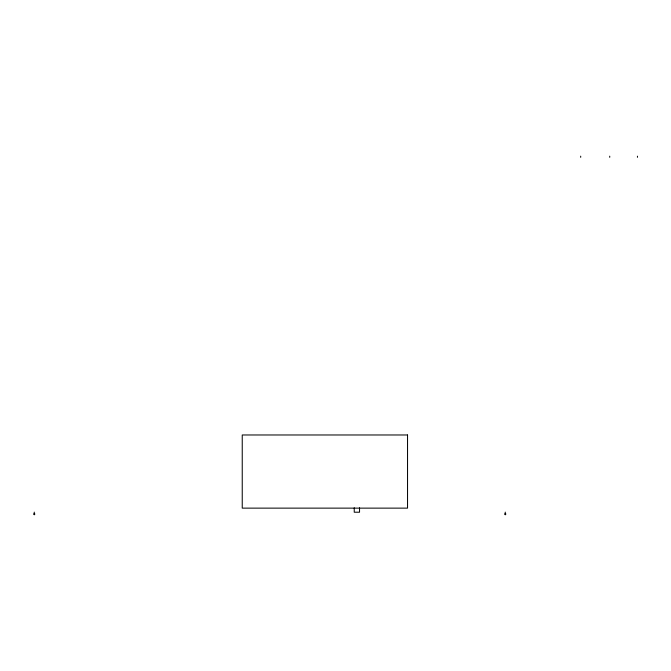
<?xml version="1.0" encoding="UTF-8"?>
<svg xmlns="http://www.w3.org/2000/svg" width="671" height="671" viewBox="0 0 671 671"><rect width="100%" height="100%" fill="white"/><g stroke="black" fill="none" stroke-linecap="round" stroke-linejoin="round"><path stroke-width="1.01" d="M33.55 514.045L34.942 514.045M504.55 514.045L505.951 514.045M637.45 156.167L637.45 157.333M609.729 156.167L609.729 157.333M580.692 156.167L580.692 157.333M505.246 512.124L505.246 514.833M359.539 507.796L359.539 512.208L354.238 512.208L354.238 507.796M34.246 512.124L34.246 514.833M407.54 434.976L242.239 434.976L242.239 508.132L407.54 508.132L407.54 434.976"/></g></svg>
